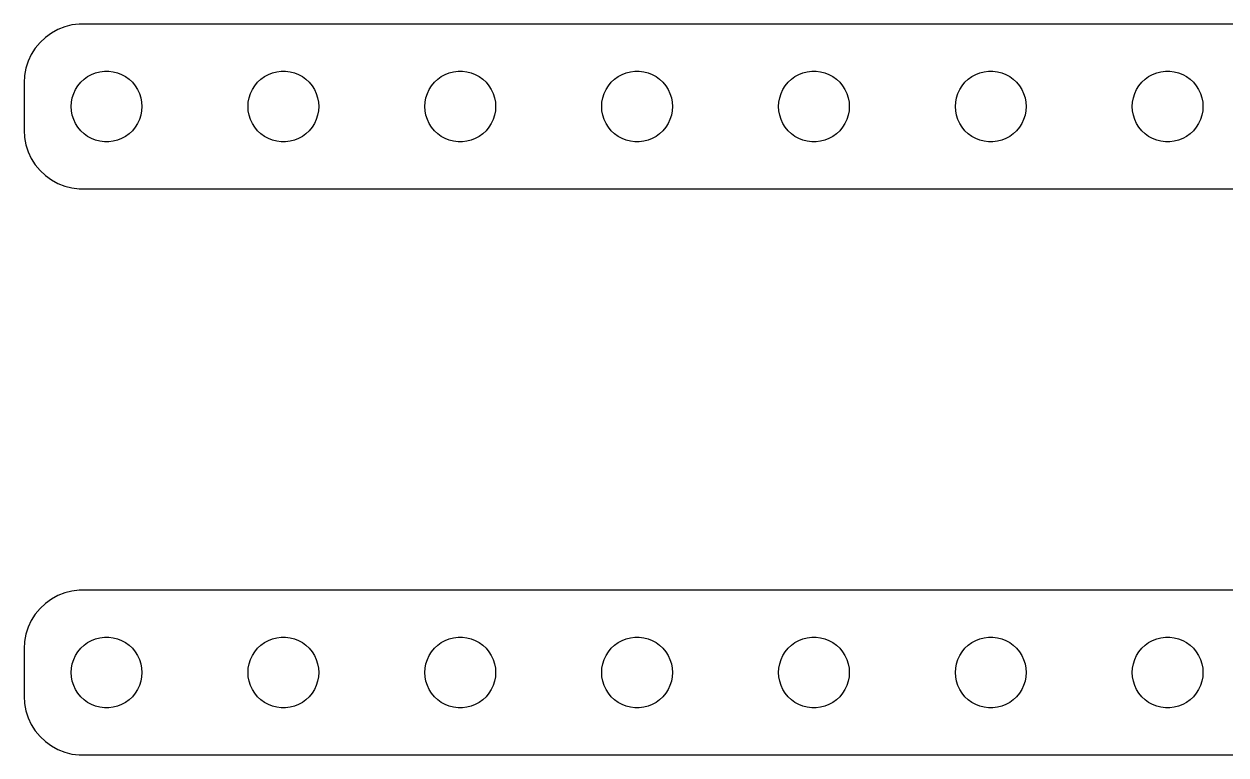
# Model space of a CAD drawing. Header units: metres. Extents: x -101 to 101, y 21 to 51.
# Drawn here: x -101 to -50, y 20.5 to 51.5 of the extents above; entities that cross this region are included whole.
import ezdxf

# ---------------------------------------------------------------- set-up
doc = ezdxf.new("R2010")
doc.units = ezdxf.units.M

msp = doc.modelspace()

# ---------------------------------------------------------------- linework, layer by layer
for p, q in [((-98.657, 51.4951), (-98.9684, 51.4557)), ((98.657, 51.4951), (-98.657, 51.4951)), ((-99.8396, 51.1108), (-100.094, 50.9263)), ((-99.5644, 51.2621), (-99.8396, 51.1108)), ((-99.2725, 51.3776), (-99.5644, 51.2621)), ((-98.9684, 51.4557), (-99.2725, 51.3776)), ((-100.523, 50.4695), (-100.691, 50.2044)), ((-100.322, 50.7114), (-100.523, 50.4695)), ((-100.094, 50.9263), (-100.322, 50.7114)), ((-100.691, 50.2044), (-100.824, 49.9203)), ((-100.921, 49.6217), (-100.98, 49.3133)), ((-100.824, 49.9203), (-100.921, 49.6217)), ((-97.9635, 49.4266), (-97.7811, 49.4734)), ((-97.7811, 49.4734), (-97.5942, 49.497)), ((-97.5942, 49.497), (-97.4058, 49.497)), ((-97.4058, 49.497), (-97.2189, 49.4734)), ((-97.2189, 49.4734), (-97.0365, 49.4266)), ((-90.4635, 49.4266), (-90.2811, 49.4734)), ((-90.2811, 49.4734), (-90.0942, 49.497)), ((-90.0942, 49.497), (-89.9058, 49.497)), ((-89.9058, 49.497), (-89.7189, 49.4734)), ((-89.7189, 49.4734), (-89.5365, 49.4266)), ((-82.9635, 49.4266), (-82.7811, 49.4734)), ((-82.7811, 49.4734), (-82.5942, 49.497)), ((-82.5942, 49.497), (-82.4058, 49.497)), ((-82.4058, 49.497), (-82.2189, 49.4734)), ((-82.2189, 49.4734), (-82.0365, 49.4266)), ((-75.4635, 49.4266), (-75.2811, 49.4734)), ((-75.2811, 49.4734), (-75.0942, 49.497)), ((-75.0942, 49.497), (-74.9058, 49.497)), ((-74.9058, 49.497), (-74.7189, 49.4734)), ((-74.7189, 49.4734), (-74.5365, 49.4266)), ((-67.9635, 49.4266), (-67.7811, 49.4734)), ((-67.7811, 49.4734), (-67.5942, 49.497)), ((-67.5942, 49.497), (-67.4058, 49.497)), ((-67.4058, 49.497), (-67.2189, 49.4734)), ((-67.2189, 49.4734), (-67.0365, 49.4266)), ((-60.4635, 49.4266), (-60.2811, 49.4734)), ((-60.2811, 49.4734), (-60.0942, 49.497)), ((-60.0942, 49.497), (-59.9058, 49.497)), ((-59.9058, 49.497), (-59.7189, 49.4734)), ((-59.7189, 49.4734), (-59.5365, 49.4266)), ((-52.9635, 49.4266), (-52.7811, 49.4734)), ((-52.7811, 49.4734), (-52.5942, 49.497)), ((-52.5942, 49.497), (-52.4058, 49.497)), ((-52.4058, 49.497), (-52.2189, 49.4734)), ((-52.2189, 49.4734), (-52.0365, 49.4266)), ((-100.98, 49.3133), (-101, 49)), ((-101, 49), (-101, 47)), ((-98.7135, 48.8817), (-98.5934, 49.0268)), ((-98.5934, 49.0268), (-98.4561, 49.1558)), ((-98.4561, 49.1558), (-98.3037, 49.2665)), ((-98.3037, 49.2665), (-98.1387, 49.3572)), ((-98.1387, 49.3572), (-97.9635, 49.4266)), ((-97.0365, 49.4266), (-96.8613, 49.3572)), ((-96.8613, 49.3572), (-96.6963, 49.2665)), ((-96.6963, 49.2665), (-96.5439, 49.1558)), ((-96.5439, 49.1558), (-96.4065, 49.0268)), ((-96.4065, 49.0268), (-96.2865, 48.8817)), ((-91.2135, 48.8817), (-91.0934, 49.0268)), ((-91.0934, 49.0268), (-90.9561, 49.1558)), ((-90.9561, 49.1558), (-90.8037, 49.2665)), ((-90.8037, 49.2665), (-90.6387, 49.3572)), ((-90.6387, 49.3572), (-90.4635, 49.4266)), ((-89.5365, 49.4266), (-89.3613, 49.3572)), ((-89.3613, 49.3572), (-89.1963, 49.2665)), ((-89.1963, 49.2665), (-89.0439, 49.1558)), ((-89.0439, 49.1558), (-88.9065, 49.0268)), ((-88.9065, 49.0268), (-88.7865, 48.8817)), ((-83.7135, 48.8817), (-83.5934, 49.0268)), ((-83.5934, 49.0268), (-83.4561, 49.1558)), ((-83.4561, 49.1558), (-83.3037, 49.2665)), ((-83.3037, 49.2665), (-83.1387, 49.3572)), ((-83.1387, 49.3572), (-82.9635, 49.4266)), ((-82.0365, 49.4266), (-81.8613, 49.3572)), ((-81.8613, 49.3572), (-81.6963, 49.2665)), ((-81.6963, 49.2665), (-81.5439, 49.1558)), ((-81.5439, 49.1558), (-81.4065, 49.0268)), ((-81.4065, 49.0268), (-81.2865, 48.8817)), ((-76.2135, 48.8817), (-76.0934, 49.0268)), ((-76.0934, 49.0268), (-75.9561, 49.1558)), ((-75.9561, 49.1558), (-75.8037, 49.2665)), ((-75.8037, 49.2665), (-75.6387, 49.3572)), ((-75.6387, 49.3572), (-75.4635, 49.4266)), ((-74.5365, 49.4266), (-74.3613, 49.3572)), ((-74.3613, 49.3572), (-74.1963, 49.2665)), ((-74.1963, 49.2665), (-74.0439, 49.1558)), ((-74.0439, 49.1558), (-73.9065, 49.0268)), ((-73.9065, 49.0268), (-73.7865, 48.8817)), ((-68.7135, 48.8817), (-68.5934, 49.0268)), ((-68.5934, 49.0268), (-68.4561, 49.1558)), ((-68.4561, 49.1558), (-68.3037, 49.2665)), ((-68.3037, 49.2665), (-68.1387, 49.3572)), ((-68.1387, 49.3572), (-67.9635, 49.4266)), ((-67.0365, 49.4266), (-66.8613, 49.3572)), ((-66.8613, 49.3572), (-66.6963, 49.2665)), ((-66.6963, 49.2665), (-66.5439, 49.1558)), ((-66.5439, 49.1558), (-66.4065, 49.0268)), ((-66.4065, 49.0268), (-66.2865, 48.8817)), ((-61.2135, 48.8817), (-61.0934, 49.0268)), ((-61.0934, 49.0268), (-60.9561, 49.1558)), ((-60.9561, 49.1558), (-60.8037, 49.2665)), ((-60.8037, 49.2665), (-60.6387, 49.3572)), ((-60.6387, 49.3572), (-60.4635, 49.4266)), ((-59.5365, 49.4266), (-59.3613, 49.3572)), ((-59.3613, 49.3572), (-59.1963, 49.2665)), ((-59.1963, 49.2665), (-59.0439, 49.1558)), ((-59.0439, 49.1558), (-58.9065, 49.0268)), ((-58.9065, 49.0268), (-58.7865, 48.8817)), ((-53.7135, 48.8817), (-53.5934, 49.0268)), ((-53.5934, 49.0268), (-53.4561, 49.1558)), ((-53.4561, 49.1558), (-53.3037, 49.2665)), ((-53.3037, 49.2665), (-53.1387, 49.3572)), ((-53.1387, 49.3572), (-52.9635, 49.4266)), ((-52.0365, 49.4266), (-51.8613, 49.3572)), ((-51.8613, 49.3572), (-51.6963, 49.2665)), ((-51.6963, 49.2665), (-51.5439, 49.1558)), ((-51.5439, 49.1558), (-51.4065, 49.0268)), ((-51.4065, 49.0268), (-51.2865, 48.8817)), ((-98.9529, 48.373), (-98.8947, 48.5522)), ((-98.8947, 48.5522), (-98.8145, 48.7226)), ((-98.8145, 48.7226), (-98.7135, 48.8817)), ((-96.2865, 48.8817), (-96.1855, 48.7226)), ((-96.1855, 48.7226), (-96.1053, 48.5522)), ((-96.1053, 48.5522), (-96.0471, 48.373)), ((-91.4529, 48.373), (-91.3947, 48.5522)), ((-91.3947, 48.5522), (-91.3145, 48.7226)), ((-91.3145, 48.7226), (-91.2135, 48.8817)), ((-88.7865, 48.8817), (-88.6855, 48.7226)), ((-88.6855, 48.7226), (-88.6053, 48.5522)), ((-88.6053, 48.5522), (-88.5471, 48.373)), ((-83.9529, 48.373), (-83.8947, 48.5522)), ((-83.8947, 48.5522), (-83.8145, 48.7226)), ((-83.8145, 48.7226), (-83.7135, 48.8817)), ((-81.2865, 48.8817), (-81.1855, 48.7226)), ((-81.1855, 48.7226), (-81.1053, 48.5522)), ((-81.1053, 48.5522), (-81.0471, 48.373)), ((-76.4529, 48.373), (-76.3947, 48.5522)), ((-76.3947, 48.5522), (-76.3145, 48.7226)), ((-76.3145, 48.7226), (-76.2135, 48.8817)), ((-73.7865, 48.8817), (-73.6855, 48.7226)), ((-73.6855, 48.7226), (-73.6053, 48.5522)), ((-73.6053, 48.5522), (-73.5471, 48.373)), ((-68.9529, 48.373), (-68.8947, 48.5522)), ((-68.8947, 48.5522), (-68.8145, 48.7226)), ((-68.8145, 48.7226), (-68.7135, 48.8817)), ((-66.2865, 48.8817), (-66.1855, 48.7226)), ((-66.1855, 48.7226), (-66.1053, 48.5522)), ((-66.1053, 48.5522), (-66.0471, 48.373)), ((-61.4529, 48.373), (-61.3947, 48.5522)), ((-61.3947, 48.5522), (-61.3145, 48.7226)), ((-61.3145, 48.7226), (-61.2135, 48.8817)), ((-58.7865, 48.8817), (-58.6855, 48.7226)), ((-58.6855, 48.7226), (-58.6053, 48.5522)), ((-58.6053, 48.5522), (-58.5471, 48.373)), ((-53.9529, 48.373), (-53.8947, 48.5522)), ((-53.8947, 48.5522), (-53.8145, 48.7226)), ((-53.8145, 48.7226), (-53.7135, 48.8817)), ((-51.2865, 48.8817), (-51.1855, 48.7226)), ((-51.1855, 48.7226), (-51.1053, 48.5522)), ((-51.1053, 48.5522), (-51.0471, 48.373)), ((-99, 48), (-98.9882, 48.188)), ((-98.9882, 47.812), (-99, 48)), ((-98.9882, 48.188), (-98.9529, 48.373)), ((-96.0471, 48.373), (-96.0118, 48.188)), ((-96.0118, 48.188), (-96, 48)), ((-96, 48), (-96.0118, 47.812)), ((-91.5, 48), (-91.4882, 48.188)), ((-91.4882, 47.812), (-91.5, 48)), ((-91.4882, 48.188), (-91.4529, 48.373)), ((-88.5471, 48.373), (-88.5118, 48.188)), ((-88.5118, 48.188), (-88.5, 48)), ((-88.5, 48), (-88.5118, 47.812)), ((-84, 48), (-83.9882, 48.188)), ((-83.9882, 47.812), (-84, 48)), ((-83.9882, 48.188), (-83.9529, 48.373)), ((-81.0471, 48.373), (-81.0118, 48.188)), ((-81.0118, 48.188), (-81, 48)), ((-81, 48), (-81.0118, 47.812)), ((-76.5, 48), (-76.4882, 48.188)), ((-76.4882, 47.812), (-76.5, 48)), ((-76.4882, 48.188), (-76.4529, 48.373)), ((-73.5471, 48.373), (-73.5118, 48.188)), ((-73.5118, 48.188), (-73.5, 48)), ((-73.5, 48), (-73.5118, 47.812)), ((-69, 48), (-68.9882, 48.188)), ((-68.9882, 47.812), (-69, 48)), ((-68.9882, 48.188), (-68.9529, 48.373)), ((-66.0471, 48.373), (-66.0118, 48.188)), ((-66.0118, 48.188), (-66, 48)), ((-66, 48), (-66.0118, 47.812)), ((-61.5, 48), (-61.4882, 48.188)), ((-61.4882, 47.812), (-61.5, 48)), ((-61.4882, 48.188), (-61.4529, 48.373)), ((-58.5471, 48.373), (-58.5118, 48.188)), ((-58.5118, 48.188), (-58.5, 48)), ((-58.5, 48), (-58.5118, 47.812)), ((-54, 48), (-53.9882, 48.188)), ((-53.9882, 47.812), (-54, 48)), ((-53.9882, 48.188), (-53.9529, 48.373)), ((-51.0471, 48.373), (-51.0118, 48.188)), ((-51.0118, 48.188), (-51, 48)), ((-51, 48), (-51.0118, 47.812)), ((-98.9529, 47.627), (-98.9882, 47.812)), ((-98.8947, 47.4478), (-98.9529, 47.627)), ((-98.8145, 47.2774), (-98.8947, 47.4478)), ((-96.1053, 47.4478), (-96.1855, 47.2774)), ((-96.0471, 47.627), (-96.1053, 47.4478)), ((-96.0118, 47.812), (-96.0471, 47.627)), ((-91.4529, 47.627), (-91.4882, 47.812)), ((-91.3947, 47.4478), (-91.4529, 47.627)), ((-91.3145, 47.2774), (-91.3947, 47.4478)), ((-88.6053, 47.4478), (-88.6855, 47.2774)), ((-88.5471, 47.627), (-88.6053, 47.4478)), ((-88.5118, 47.812), (-88.5471, 47.627)), ((-83.9529, 47.627), (-83.9882, 47.812)), ((-83.8947, 47.4478), (-83.9529, 47.627)), ((-83.8145, 47.2774), (-83.8947, 47.4478)), ((-81.1053, 47.4478), (-81.1855, 47.2774)), ((-81.0471, 47.627), (-81.1053, 47.4478)), ((-81.0118, 47.812), (-81.0471, 47.627)), ((-76.4529, 47.627), (-76.4882, 47.812)), ((-76.3947, 47.4478), (-76.4529, 47.627)), ((-76.3145, 47.2774), (-76.3947, 47.4478)), ((-73.6053, 47.4478), (-73.6855, 47.2774)), ((-73.5471, 47.627), (-73.6053, 47.4478)), ((-73.5118, 47.812), (-73.5471, 47.627)), ((-68.9529, 47.627), (-68.9882, 47.812)), ((-68.8947, 47.4478), (-68.9529, 47.627)), ((-68.8145, 47.2774), (-68.8947, 47.4478)), ((-66.1053, 47.4478), (-66.1855, 47.2774)), ((-66.0471, 47.627), (-66.1053, 47.4478)), ((-66.0118, 47.812), (-66.0471, 47.627)), ((-61.4529, 47.627), (-61.4882, 47.812)), ((-61.3947, 47.4478), (-61.4529, 47.627)), ((-61.3145, 47.2774), (-61.3947, 47.4478)), ((-58.6053, 47.4478), (-58.6855, 47.2774)), ((-58.5471, 47.627), (-58.6053, 47.4478)), ((-58.5118, 47.812), (-58.5471, 47.627)), ((-53.9529, 47.627), (-53.9882, 47.812)), ((-53.8947, 47.4478), (-53.9529, 47.627)), ((-53.8145, 47.2774), (-53.8947, 47.4478)), ((-51.1053, 47.4478), (-51.1855, 47.2774)), ((-51.0471, 47.627), (-51.1053, 47.4478)), ((-51.0118, 47.812), (-51.0471, 47.627)), ((-101, 47), (-100.98, 46.6867)), ((-98.7135, 47.1183), (-98.8145, 47.2774)), ((-98.5934, 46.9732), (-98.7135, 47.1183)), ((-98.4561, 46.8442), (-98.5934, 46.9732)), ((-96.4065, 46.9732), (-96.5439, 46.8442)), ((-96.2865, 47.1183), (-96.4065, 46.9732)), ((-96.1855, 47.2774), (-96.2865, 47.1183)), ((-91.2135, 47.1183), (-91.3145, 47.2774)), ((-91.0934, 46.9732), (-91.2135, 47.1183)), ((-90.9561, 46.8442), (-91.0934, 46.9732)), ((-88.9065, 46.9732), (-89.0439, 46.8442)), ((-88.7865, 47.1183), (-88.9065, 46.9732)), ((-88.6855, 47.2774), (-88.7865, 47.1183)), ((-83.7135, 47.1183), (-83.8145, 47.2774)), ((-83.5934, 46.9732), (-83.7135, 47.1183)), ((-83.4561, 46.8442), (-83.5934, 46.9732)), ((-81.4065, 46.9732), (-81.5439, 46.8442)), ((-81.2865, 47.1183), (-81.4065, 46.9732)), ((-81.1855, 47.2774), (-81.2865, 47.1183)), ((-76.2135, 47.1183), (-76.3145, 47.2774)), ((-76.0934, 46.9732), (-76.2135, 47.1183)), ((-75.9561, 46.8442), (-76.0934, 46.9732)), ((-73.9065, 46.9732), (-74.0439, 46.8442)), ((-73.7865, 47.1183), (-73.9065, 46.9732)), ((-73.6855, 47.2774), (-73.7865, 47.1183)), ((-68.7135, 47.1183), (-68.8145, 47.2774)), ((-68.5934, 46.9732), (-68.7135, 47.1183)), ((-68.4561, 46.8442), (-68.5934, 46.9732)), ((-66.4065, 46.9732), (-66.5439, 46.8442)), ((-66.2865, 47.1183), (-66.4065, 46.9732)), ((-66.1855, 47.2774), (-66.2865, 47.1183)), ((-61.2135, 47.1183), (-61.3145, 47.2774)), ((-61.0934, 46.9732), (-61.2135, 47.1183)), ((-60.9561, 46.8442), (-61.0934, 46.9732)), ((-58.9065, 46.9732), (-59.0439, 46.8442)), ((-58.7865, 47.1183), (-58.9065, 46.9732)), ((-58.6855, 47.2774), (-58.7865, 47.1183)), ((-53.7135, 47.1183), (-53.8145, 47.2774)), ((-53.5934, 46.9732), (-53.7135, 47.1183)), ((-53.4561, 46.8442), (-53.5934, 46.9732)), ((-51.4065, 46.9732), (-51.5439, 46.8442)), ((-51.2865, 47.1183), (-51.4065, 46.9732)), ((-51.1855, 47.2774), (-51.2865, 47.1183)), ((-100.98, 46.6867), (-100.921, 46.3783)), ((-98.3037, 46.7335), (-98.4561, 46.8442)), ((-98.1387, 46.6428), (-98.3037, 46.7335)), ((-97.9635, 46.5734), (-98.1387, 46.6428)), ((-97.7811, 46.5266), (-97.9635, 46.5734)), ((-97.5942, 46.503), (-97.7811, 46.5266)), ((-97.4058, 46.503), (-97.5942, 46.503)), ((-97.2189, 46.5266), (-97.4058, 46.503)), ((-97.0365, 46.5734), (-97.2189, 46.5266)), ((-96.8613, 46.6428), (-97.0365, 46.5734)), ((-96.6963, 46.7335), (-96.8613, 46.6428)), ((-96.5439, 46.8442), (-96.6963, 46.7335)), ((-90.8037, 46.7335), (-90.9561, 46.8442)), ((-90.6387, 46.6428), (-90.8037, 46.7335)), ((-90.4635, 46.5734), (-90.6387, 46.6428)), ((-90.2811, 46.5266), (-90.4635, 46.5734)), ((-90.0942, 46.503), (-90.2811, 46.5266)), ((-89.9058, 46.503), (-90.0942, 46.503)), ((-89.7189, 46.5266), (-89.9058, 46.503)), ((-89.5365, 46.5734), (-89.7189, 46.5266)), ((-89.3613, 46.6428), (-89.5365, 46.5734)), ((-89.1963, 46.7335), (-89.3613, 46.6428)), ((-89.0439, 46.8442), (-89.1963, 46.7335)), ((-83.3037, 46.7335), (-83.4561, 46.8442)), ((-83.1387, 46.6428), (-83.3037, 46.7335)), ((-82.9635, 46.5734), (-83.1387, 46.6428)), ((-82.7811, 46.5266), (-82.9635, 46.5734)), ((-82.5942, 46.503), (-82.7811, 46.5266)), ((-82.4058, 46.503), (-82.5942, 46.503)), ((-82.2189, 46.5266), (-82.4058, 46.503)), ((-82.0365, 46.5734), (-82.2189, 46.5266)), ((-81.8613, 46.6428), (-82.0365, 46.5734)), ((-81.6963, 46.7335), (-81.8613, 46.6428)), ((-81.5439, 46.8442), (-81.6963, 46.7335)), ((-75.8037, 46.7335), (-75.9561, 46.8442)), ((-75.6387, 46.6428), (-75.8037, 46.7335)), ((-75.4635, 46.5734), (-75.6387, 46.6428)), ((-75.2811, 46.5266), (-75.4635, 46.5734)), ((-75.0942, 46.503), (-75.2811, 46.5266)), ((-74.9058, 46.503), (-75.0942, 46.503)), ((-74.7189, 46.5266), (-74.9058, 46.503)), ((-74.5365, 46.5734), (-74.7189, 46.5266)), ((-74.3613, 46.6428), (-74.5365, 46.5734)), ((-74.1963, 46.7335), (-74.3613, 46.6428)), ((-74.0439, 46.8442), (-74.1963, 46.7335)), ((-68.3037, 46.7335), (-68.4561, 46.8442)), ((-68.1387, 46.6428), (-68.3037, 46.7335)), ((-67.9635, 46.5734), (-68.1387, 46.6428)), ((-67.7811, 46.5266), (-67.9635, 46.5734)), ((-67.5942, 46.503), (-67.7811, 46.5266)), ((-67.4058, 46.503), (-67.5942, 46.503)), ((-67.2189, 46.5266), (-67.4058, 46.503)), ((-67.0365, 46.5734), (-67.2189, 46.5266)), ((-66.8613, 46.6428), (-67.0365, 46.5734)), ((-66.6963, 46.7335), (-66.8613, 46.6428)), ((-66.5439, 46.8442), (-66.6963, 46.7335)), ((-60.8037, 46.7335), (-60.9561, 46.8442)), ((-60.6387, 46.6428), (-60.8037, 46.7335)), ((-60.4635, 46.5734), (-60.6387, 46.6428)), ((-60.2811, 46.5266), (-60.4635, 46.5734)), ((-60.0942, 46.503), (-60.2811, 46.5266)), ((-59.9058, 46.503), (-60.0942, 46.503)), ((-59.7189, 46.5266), (-59.9058, 46.503)), ((-59.5365, 46.5734), (-59.7189, 46.5266)), ((-59.3613, 46.6428), (-59.5365, 46.5734)), ((-59.1963, 46.7335), (-59.3613, 46.6428)), ((-59.0439, 46.8442), (-59.1963, 46.7335)), ((-53.3037, 46.7335), (-53.4561, 46.8442)), ((-53.1387, 46.6428), (-53.3037, 46.7335)), ((-52.9635, 46.5734), (-53.1387, 46.6428)), ((-52.7811, 46.5266), (-52.9635, 46.5734)), ((-52.5942, 46.503), (-52.7811, 46.5266)), ((-52.4058, 46.503), (-52.5942, 46.503)), ((-52.2189, 46.5266), (-52.4058, 46.503)), ((-52.0365, 46.5734), (-52.2189, 46.5266)), ((-51.8613, 46.6428), (-52.0365, 46.5734)), ((-51.6963, 46.7335), (-51.8613, 46.6428)), ((-51.5439, 46.8442), (-51.6963, 46.7335)), ((-100.921, 46.3783), (-100.824, 46.0797)), ((-100.824, 46.0797), (-100.691, 45.7956)), ((-100.691, 45.7956), (-100.523, 45.5305)), ((-100.523, 45.5305), (-100.322, 45.2886)), ((-100.322, 45.2886), (-100.094, 45.0737)), ((-100.094, 45.0737), (-99.8396, 44.8892)), ((-99.8396, 44.8892), (-99.5644, 44.7379)), ((-99.5644, 44.7379), (-99.2725, 44.6224)), ((-99.2725, 44.6224), (-98.9684, 44.5443)), ((-98.9684, 44.5443), (-98.657, 44.5049)), ((-98.657, 44.5049), (98.657, 44.5049)), ((-99.8396, 27.1108), (-100.094, 26.9263)), ((-99.5644, 27.2621), (-99.8396, 27.1108)), ((-99.2725, 27.3776), (-99.5644, 27.2621)), ((-98.9684, 27.4557), (-99.2725, 27.3776)), ((-98.657, 27.4951), (-98.9684, 27.4557)), ((98.657, 27.4951), (-98.657, 27.4951)), ((-100.322, 26.7114), (-100.523, 26.4695)), ((-100.094, 26.9263), (-100.322, 26.7114)), ((-100.691, 26.2044), (-100.824, 25.9203)), ((-100.523, 26.4695), (-100.691, 26.2044)), ((-100.921, 25.6217), (-100.98, 25.3133)), ((-100.824, 25.9203), (-100.921, 25.6217)), ((-97.7811, 25.4734), (-97.5942, 25.497)), ((-97.5942, 25.497), (-97.4058, 25.497)), ((-97.4058, 25.497), (-97.2189, 25.4734)), ((-90.2811, 25.4734), (-90.0942, 25.497)), ((-90.0942, 25.497), (-89.9058, 25.497)), ((-89.9058, 25.497), (-89.7189, 25.4734)), ((-82.7811, 25.4734), (-82.5942, 25.497)), ((-82.5942, 25.497), (-82.4058, 25.497)), ((-82.4058, 25.497), (-82.2189, 25.4734)), ((-75.2811, 25.4734), (-75.0942, 25.497)), ((-75.0942, 25.497), (-74.9058, 25.497)), ((-74.9058, 25.497), (-74.7189, 25.4734)), ((-67.7811, 25.4734), (-67.5942, 25.497)), ((-67.5942, 25.497), (-67.4058, 25.497)), ((-67.4058, 25.497), (-67.2189, 25.4734)), ((-60.2811, 25.4734), (-60.0942, 25.497)), ((-60.0942, 25.497), (-59.9058, 25.497)), ((-59.9058, 25.497), (-59.7189, 25.4734)), ((-52.7811, 25.4734), (-52.5942, 25.497)), ((-52.5942, 25.497), (-52.4058, 25.497)), ((-52.4058, 25.497), (-52.2189, 25.4734)), ((-100.98, 25.3133), (-101, 25)), ((-101, 25), (-101, 23)), ((-98.7135, 24.8817), (-98.5934, 25.0268)), ((-98.5934, 25.0268), (-98.4561, 25.1558)), ((-98.4561, 25.1558), (-98.3037, 25.2665)), ((-98.3037, 25.2665), (-98.1387, 25.3572)), ((-98.1387, 25.3572), (-97.9635, 25.4266)), ((-97.9635, 25.4266), (-97.7811, 25.4734)), ((-97.2189, 25.4734), (-97.0365, 25.4266)), ((-97.0365, 25.4266), (-96.8613, 25.3572)), ((-96.8613, 25.3572), (-96.6963, 25.2665)), ((-96.6963, 25.2665), (-96.5439, 25.1558)), ((-96.5439, 25.1558), (-96.4065, 25.0268)), ((-96.4065, 25.0268), (-96.2865, 24.8817)), ((-91.2135, 24.8817), (-91.0934, 25.0268)), ((-91.0934, 25.0268), (-90.9561, 25.1558)), ((-90.9561, 25.1558), (-90.8037, 25.2665)), ((-90.8037, 25.2665), (-90.6387, 25.3572)), ((-90.6387, 25.3572), (-90.4635, 25.4266)), ((-90.4635, 25.4266), (-90.2811, 25.4734)), ((-89.7189, 25.4734), (-89.5365, 25.4266)), ((-89.5365, 25.4266), (-89.3613, 25.3572)), ((-89.3613, 25.3572), (-89.1963, 25.2665)), ((-89.1963, 25.2665), (-89.0439, 25.1558)), ((-89.0439, 25.1558), (-88.9065, 25.0268)), ((-88.9065, 25.0268), (-88.7865, 24.8817)), ((-83.7135, 24.8817), (-83.5934, 25.0268)), ((-83.5934, 25.0268), (-83.4561, 25.1558)), ((-83.4561, 25.1558), (-83.3037, 25.2665)), ((-83.3037, 25.2665), (-83.1387, 25.3572)), ((-83.1387, 25.3572), (-82.9635, 25.4266)), ((-82.9635, 25.4266), (-82.7811, 25.4734)), ((-82.2189, 25.4734), (-82.0365, 25.4266)), ((-82.0365, 25.4266), (-81.8613, 25.3572)), ((-81.8613, 25.3572), (-81.6963, 25.2665)), ((-81.6963, 25.2665), (-81.5439, 25.1558)), ((-81.5439, 25.1558), (-81.4065, 25.0268)), ((-81.4065, 25.0268), (-81.2865, 24.8817)), ((-76.2135, 24.8817), (-76.0934, 25.0268)), ((-76.0934, 25.0268), (-75.9561, 25.1558)), ((-75.9561, 25.1558), (-75.8037, 25.2665)), ((-75.8037, 25.2665), (-75.6387, 25.3572)), ((-75.6387, 25.3572), (-75.4635, 25.4266)), ((-75.4635, 25.4266), (-75.2811, 25.4734)), ((-74.7189, 25.4734), (-74.5365, 25.4266)), ((-74.5365, 25.4266), (-74.3613, 25.3572)), ((-74.3613, 25.3572), (-74.1963, 25.2665)), ((-74.1963, 25.2665), (-74.0439, 25.1558)), ((-74.0439, 25.1558), (-73.9065, 25.0268)), ((-73.9065, 25.0268), (-73.7865, 24.8817)), ((-68.7135, 24.8817), (-68.5934, 25.0268)), ((-68.5934, 25.0268), (-68.4561, 25.1558)), ((-68.4561, 25.1558), (-68.3037, 25.2665)), ((-68.3037, 25.2665), (-68.1387, 25.3572)), ((-68.1387, 25.3572), (-67.9635, 25.4266)), ((-67.9635, 25.4266), (-67.7811, 25.4734)), ((-67.2189, 25.4734), (-67.0365, 25.4266)), ((-67.0365, 25.4266), (-66.8613, 25.3572)), ((-66.8613, 25.3572), (-66.6963, 25.2665)), ((-66.6963, 25.2665), (-66.5439, 25.1558)), ((-66.5439, 25.1558), (-66.4065, 25.0268)), ((-66.4065, 25.0268), (-66.2865, 24.8817)), ((-61.2135, 24.8817), (-61.0934, 25.0268)), ((-61.0934, 25.0268), (-60.9561, 25.1558)), ((-60.9561, 25.1558), (-60.8037, 25.2665)), ((-60.8037, 25.2665), (-60.6387, 25.3572)), ((-60.6387, 25.3572), (-60.4635, 25.4266)), ((-60.4635, 25.4266), (-60.2811, 25.4734)), ((-59.7189, 25.4734), (-59.5365, 25.4266)), ((-59.5365, 25.4266), (-59.3613, 25.3572)), ((-59.3613, 25.3572), (-59.1963, 25.2665)), ((-59.1963, 25.2665), (-59.0439, 25.1558)), ((-59.0439, 25.1558), (-58.9065, 25.0268)), ((-58.9065, 25.0268), (-58.7865, 24.8817)), ((-53.7135, 24.8817), (-53.5934, 25.0268)), ((-53.5934, 25.0268), (-53.4561, 25.1558)), ((-53.4561, 25.1558), (-53.3037, 25.2665)), ((-53.3037, 25.2665), (-53.1387, 25.3572)), ((-53.1387, 25.3572), (-52.9635, 25.4266)), ((-52.9635, 25.4266), (-52.7811, 25.4734)), ((-52.2189, 25.4734), (-52.0365, 25.4266)), ((-52.0365, 25.4266), (-51.8613, 25.3572)), ((-51.8613, 25.3572), (-51.6963, 25.2665)), ((-51.6963, 25.2665), (-51.5439, 25.1558)), ((-51.5439, 25.1558), (-51.4065, 25.0268)), ((-51.4065, 25.0268), (-51.2865, 24.8817)), ((-98.9529, 24.373), (-98.8947, 24.5522)), ((-98.8947, 24.5522), (-98.8145, 24.7226)), ((-98.8145, 24.7226), (-98.7135, 24.8817)), ((-96.2865, 24.8817), (-96.1855, 24.7226)), ((-96.1855, 24.7226), (-96.1053, 24.5522)), ((-96.1053, 24.5522), (-96.0471, 24.373)), ((-91.4529, 24.373), (-91.3947, 24.5522)), ((-91.3947, 24.5522), (-91.3145, 24.7226)), ((-91.3145, 24.7226), (-91.2135, 24.8817)), ((-88.7865, 24.8817), (-88.6855, 24.7226)), ((-88.6855, 24.7226), (-88.6053, 24.5522)), ((-88.6053, 24.5522), (-88.5471, 24.373)), ((-83.9529, 24.373), (-83.8947, 24.5522)), ((-83.8947, 24.5522), (-83.8145, 24.7226)), ((-83.8145, 24.7226), (-83.7135, 24.8817)), ((-81.2865, 24.8817), (-81.1855, 24.7226)), ((-81.1855, 24.7226), (-81.1053, 24.5522)), ((-81.1053, 24.5522), (-81.0471, 24.373)), ((-76.4529, 24.373), (-76.3947, 24.5522)), ((-76.3947, 24.5522), (-76.3145, 24.7226)), ((-76.3145, 24.7226), (-76.2135, 24.8817)), ((-73.7865, 24.8817), (-73.6855, 24.7226)), ((-73.6855, 24.7226), (-73.6053, 24.5522)), ((-73.6053, 24.5522), (-73.5471, 24.373)), ((-68.9529, 24.373), (-68.8947, 24.5522)), ((-68.8947, 24.5522), (-68.8145, 24.7226)), ((-68.8145, 24.7226), (-68.7135, 24.8817)), ((-66.2865, 24.8817), (-66.1855, 24.7226)), ((-66.1855, 24.7226), (-66.1053, 24.5522)), ((-66.1053, 24.5522), (-66.0471, 24.373)), ((-61.4529, 24.373), (-61.3947, 24.5522)), ((-61.3947, 24.5522), (-61.3145, 24.7226)), ((-61.3145, 24.7226), (-61.2135, 24.8817)), ((-58.7865, 24.8817), (-58.6855, 24.7226)), ((-58.6855, 24.7226), (-58.6053, 24.5522)), ((-58.6053, 24.5522), (-58.5471, 24.373)), ((-53.9529, 24.373), (-53.8947, 24.5522)), ((-53.8947, 24.5522), (-53.8145, 24.7226)), ((-53.8145, 24.7226), (-53.7135, 24.8817)), ((-51.2865, 24.8817), (-51.1855, 24.7226)), ((-51.1855, 24.7226), (-51.1053, 24.5522)), ((-51.1053, 24.5522), (-51.0471, 24.373)), ((-99, 24), (-98.9882, 24.188)), ((-98.9882, 23.812), (-99, 24)), ((-98.9882, 24.188), (-98.9529, 24.373)), ((-96.0471, 24.373), (-96.0118, 24.188)), ((-96.0118, 24.188), (-96, 24)), ((-96, 24), (-96.0118, 23.812)), ((-91.5, 24), (-91.4882, 24.188)), ((-91.4882, 23.812), (-91.5, 24)), ((-91.4882, 24.188), (-91.4529, 24.373)), ((-88.5471, 24.373), (-88.5118, 24.188)), ((-88.5118, 24.188), (-88.5, 24)), ((-88.5, 24), (-88.5118, 23.812)), ((-84, 24), (-83.9882, 24.188)), ((-83.9882, 23.812), (-84, 24)), ((-83.9882, 24.188), (-83.9529, 24.373)), ((-81.0471, 24.373), (-81.0118, 24.188)), ((-81.0118, 24.188), (-81, 24)), ((-81, 24), (-81.0118, 23.812)), ((-76.5, 24), (-76.4882, 24.188)), ((-76.4882, 23.812), (-76.5, 24)), ((-76.4882, 24.188), (-76.4529, 24.373)), ((-73.5471, 24.373), (-73.5118, 24.188)), ((-73.5118, 24.188), (-73.5, 24)), ((-73.5, 24), (-73.5118, 23.812)), ((-69, 24), (-68.9882, 24.188)), ((-68.9882, 23.812), (-69, 24)), ((-68.9882, 24.188), (-68.9529, 24.373)), ((-66.0471, 24.373), (-66.0118, 24.188)), ((-66.0118, 24.188), (-66, 24)), ((-66, 24), (-66.0118, 23.812)), ((-61.5, 24), (-61.4882, 24.188)), ((-61.4882, 23.812), (-61.5, 24)), ((-61.4882, 24.188), (-61.4529, 24.373)), ((-58.5471, 24.373), (-58.5118, 24.188)), ((-58.5118, 24.188), (-58.5, 24)), ((-58.5, 24), (-58.5118, 23.812)), ((-54, 24), (-53.9882, 24.188)), ((-53.9882, 23.812), (-54, 24)), ((-53.9882, 24.188), (-53.9529, 24.373)), ((-51.0471, 24.373), (-51.0118, 24.188)), ((-51.0118, 24.188), (-51, 24)), ((-51, 24), (-51.0118, 23.812)), ((-98.9529, 23.627), (-98.9882, 23.812)), ((-98.8947, 23.4478), (-98.9529, 23.627)), ((-96.0471, 23.627), (-96.1053, 23.4478)), ((-96.0118, 23.812), (-96.0471, 23.627)), ((-91.4529, 23.627), (-91.4882, 23.812)), ((-91.3947, 23.4478), (-91.4529, 23.627)), ((-88.5471, 23.627), (-88.6053, 23.4478)), ((-88.5118, 23.812), (-88.5471, 23.627)), ((-83.9529, 23.627), (-83.9882, 23.812)), ((-83.8947, 23.4478), (-83.9529, 23.627)), ((-81.0471, 23.627), (-81.1053, 23.4478)), ((-81.0118, 23.812), (-81.0471, 23.627)), ((-76.4529, 23.627), (-76.4882, 23.812)), ((-76.3947, 23.4478), (-76.4529, 23.627)), ((-73.5471, 23.627), (-73.6053, 23.4478)), ((-73.5118, 23.812), (-73.5471, 23.627)), ((-68.9529, 23.627), (-68.9882, 23.812)), ((-68.8947, 23.4478), (-68.9529, 23.627)), ((-66.0471, 23.627), (-66.1053, 23.4478)), ((-66.0118, 23.812), (-66.0471, 23.627)), ((-61.4529, 23.627), (-61.4882, 23.812)), ((-61.3947, 23.4478), (-61.4529, 23.627)), ((-58.5471, 23.627), (-58.6053, 23.4478)), ((-58.5118, 23.812), (-58.5471, 23.627)), ((-53.9529, 23.627), (-53.9882, 23.812)), ((-53.8947, 23.4478), (-53.9529, 23.627)), ((-51.0471, 23.627), (-51.1053, 23.4478)), ((-51.0118, 23.812), (-51.0471, 23.627)), ((-101, 23), (-100.98, 22.6867)), ((-98.8145, 23.2774), (-98.8947, 23.4478)), ((-98.7135, 23.1183), (-98.8145, 23.2774)), ((-98.5934, 22.9732), (-98.7135, 23.1183)), ((-98.4561, 22.8442), (-98.5934, 22.9732)), ((-96.4065, 22.9732), (-96.5439, 22.8442)), ((-96.2865, 23.1183), (-96.4065, 22.9732)), ((-96.1855, 23.2774), (-96.2865, 23.1183)), ((-96.1053, 23.4478), (-96.1855, 23.2774)), ((-91.3145, 23.2774), (-91.3947, 23.4478)), ((-91.2135, 23.1183), (-91.3145, 23.2774)), ((-91.0934, 22.9732), (-91.2135, 23.1183)), ((-90.9561, 22.8442), (-91.0934, 22.9732)), ((-88.9065, 22.9732), (-89.0439, 22.8442)), ((-88.7865, 23.1183), (-88.9065, 22.9732)), ((-88.6855, 23.2774), (-88.7865, 23.1183)), ((-88.6053, 23.4478), (-88.6855, 23.2774)), ((-83.8145, 23.2774), (-83.8947, 23.4478)), ((-83.7135, 23.1183), (-83.8145, 23.2774)), ((-83.5934, 22.9732), (-83.7135, 23.1183)), ((-83.4561, 22.8442), (-83.5934, 22.9732)), ((-81.4065, 22.9732), (-81.5439, 22.8442)), ((-81.2865, 23.1183), (-81.4065, 22.9732)), ((-81.1855, 23.2774), (-81.2865, 23.1183)), ((-81.1053, 23.4478), (-81.1855, 23.2774)), ((-76.3145, 23.2774), (-76.3947, 23.4478)), ((-76.2135, 23.1183), (-76.3145, 23.2774)), ((-76.0934, 22.9732), (-76.2135, 23.1183)), ((-75.9561, 22.8442), (-76.0934, 22.9732)), ((-73.9065, 22.9732), (-74.0439, 22.8442)), ((-73.7865, 23.1183), (-73.9065, 22.9732)), ((-73.6855, 23.2774), (-73.7865, 23.1183)), ((-73.6053, 23.4478), (-73.6855, 23.2774)), ((-68.8145, 23.2774), (-68.8947, 23.4478)), ((-68.7135, 23.1183), (-68.8145, 23.2774)), ((-68.5934, 22.9732), (-68.7135, 23.1183)), ((-68.4561, 22.8442), (-68.5934, 22.9732)), ((-66.4065, 22.9732), (-66.5439, 22.8442)), ((-66.2865, 23.1183), (-66.4065, 22.9732)), ((-66.1855, 23.2774), (-66.2865, 23.1183)), ((-66.1053, 23.4478), (-66.1855, 23.2774)), ((-61.3145, 23.2774), (-61.3947, 23.4478)), ((-61.2135, 23.1183), (-61.3145, 23.2774)), ((-61.0934, 22.9732), (-61.2135, 23.1183)), ((-60.9561, 22.8442), (-61.0934, 22.9732)), ((-58.9065, 22.9732), (-59.0439, 22.8442)), ((-58.7865, 23.1183), (-58.9065, 22.9732)), ((-58.6855, 23.2774), (-58.7865, 23.1183)), ((-58.6053, 23.4478), (-58.6855, 23.2774)), ((-53.8145, 23.2774), (-53.8947, 23.4478)), ((-53.7135, 23.1183), (-53.8145, 23.2774)), ((-53.5934, 22.9732), (-53.7135, 23.1183)), ((-53.4561, 22.8442), (-53.5934, 22.9732)), ((-51.4065, 22.9732), (-51.5439, 22.8442)), ((-51.2865, 23.1183), (-51.4065, 22.9732)), ((-51.1855, 23.2774), (-51.2865, 23.1183)), ((-51.1053, 23.4478), (-51.1855, 23.2774)), ((-100.98, 22.6867), (-100.921, 22.3783)), ((-98.3037, 22.7335), (-98.4561, 22.8442)), ((-98.1387, 22.6428), (-98.3037, 22.7335)), ((-97.9635, 22.5734), (-98.1387, 22.6428)), ((-97.7811, 22.5266), (-97.9635, 22.5734)), ((-97.5942, 22.503), (-97.7811, 22.5266)), ((-97.4058, 22.503), (-97.5942, 22.503)), ((-97.2189, 22.5266), (-97.4058, 22.503)), ((-97.0365, 22.5734), (-97.2189, 22.5266)), ((-96.8613, 22.6428), (-97.0365, 22.5734)), ((-96.6963, 22.7335), (-96.8613, 22.6428)), ((-96.5439, 22.8442), (-96.6963, 22.7335)), ((-90.8037, 22.7335), (-90.9561, 22.8442)), ((-90.6387, 22.6428), (-90.8037, 22.7335)), ((-90.4635, 22.5734), (-90.6387, 22.6428)), ((-90.2811, 22.5266), (-90.4635, 22.5734)), ((-90.0942, 22.503), (-90.2811, 22.5266)), ((-89.9058, 22.503), (-90.0942, 22.503)), ((-89.7189, 22.5266), (-89.9058, 22.503)), ((-89.5365, 22.5734), (-89.7189, 22.5266)), ((-89.3613, 22.6428), (-89.5365, 22.5734)), ((-89.1963, 22.7335), (-89.3613, 22.6428)), ((-89.0439, 22.8442), (-89.1963, 22.7335)), ((-83.3037, 22.7335), (-83.4561, 22.8442)), ((-83.1387, 22.6428), (-83.3037, 22.7335)), ((-82.9635, 22.5734), (-83.1387, 22.6428)), ((-82.7811, 22.5266), (-82.9635, 22.5734)), ((-82.5942, 22.503), (-82.7811, 22.5266)), ((-82.4058, 22.503), (-82.5942, 22.503)), ((-82.2189, 22.5266), (-82.4058, 22.503)), ((-82.0365, 22.5734), (-82.2189, 22.5266)), ((-81.8613, 22.6428), (-82.0365, 22.5734)), ((-81.6963, 22.7335), (-81.8613, 22.6428)), ((-81.5439, 22.8442), (-81.6963, 22.7335)), ((-75.8037, 22.7335), (-75.9561, 22.8442)), ((-75.6387, 22.6428), (-75.8037, 22.7335)), ((-75.4635, 22.5734), (-75.6387, 22.6428)), ((-75.2811, 22.5266), (-75.4635, 22.5734)), ((-75.0942, 22.503), (-75.2811, 22.5266)), ((-74.9058, 22.503), (-75.0942, 22.503)), ((-74.7189, 22.5266), (-74.9058, 22.503)), ((-74.5365, 22.5734), (-74.7189, 22.5266)), ((-74.3613, 22.6428), (-74.5365, 22.5734)), ((-74.1963, 22.7335), (-74.3613, 22.6428)), ((-74.0439, 22.8442), (-74.1963, 22.7335)), ((-68.3037, 22.7335), (-68.4561, 22.8442)), ((-68.1387, 22.6428), (-68.3037, 22.7335)), ((-67.9635, 22.5734), (-68.1387, 22.6428)), ((-67.7811, 22.5266), (-67.9635, 22.5734)), ((-67.5942, 22.503), (-67.7811, 22.5266)), ((-67.4058, 22.503), (-67.5942, 22.503)), ((-67.2189, 22.5266), (-67.4058, 22.503)), ((-67.0365, 22.5734), (-67.2189, 22.5266)), ((-66.8613, 22.6428), (-67.0365, 22.5734)), ((-66.6963, 22.7335), (-66.8613, 22.6428)), ((-66.5439, 22.8442), (-66.6963, 22.7335)), ((-60.8037, 22.7335), (-60.9561, 22.8442)), ((-60.6387, 22.6428), (-60.8037, 22.7335)), ((-60.4635, 22.5734), (-60.6387, 22.6428)), ((-60.2811, 22.5266), (-60.4635, 22.5734)), ((-60.0942, 22.503), (-60.2811, 22.5266)), ((-59.9058, 22.503), (-60.0942, 22.503)), ((-59.7189, 22.5266), (-59.9058, 22.503)), ((-59.5365, 22.5734), (-59.7189, 22.5266)), ((-59.3613, 22.6428), (-59.5365, 22.5734)), ((-59.1963, 22.7335), (-59.3613, 22.6428)), ((-59.0439, 22.8442), (-59.1963, 22.7335)), ((-53.3037, 22.7335), (-53.4561, 22.8442)), ((-53.1387, 22.6428), (-53.3037, 22.7335)), ((-52.9635, 22.5734), (-53.1387, 22.6428)), ((-52.7811, 22.5266), (-52.9635, 22.5734)), ((-52.5942, 22.503), (-52.7811, 22.5266)), ((-52.4058, 22.503), (-52.5942, 22.503)), ((-52.2189, 22.5266), (-52.4058, 22.503)), ((-52.0365, 22.5734), (-52.2189, 22.5266)), ((-51.8613, 22.6428), (-52.0365, 22.5734)), ((-51.6963, 22.7335), (-51.8613, 22.6428)), ((-51.5439, 22.8442), (-51.6963, 22.7335)), ((-100.921, 22.3783), (-100.824, 22.0797)), ((-100.824, 22.0797), (-100.691, 21.7956)), ((-100.691, 21.7956), (-100.523, 21.5305)), ((-100.523, 21.5305), (-100.322, 21.2886)), ((-100.322, 21.2886), (-100.094, 21.0737)), ((-100.094, 21.0737), (-99.8396, 20.8892)), ((-99.8396, 20.8892), (-99.5644, 20.7379)), ((-99.5644, 20.7379), (-99.2725, 20.6224)), ((-99.2725, 20.6224), (-98.9684, 20.5443)), ((-98.9684, 20.5443), (-98.657, 20.5049)), ((-98.657, 20.5049), (98.657, 20.5049))]:
    msp.add_line(p, q)

doc.saveas('drawing.dxf')
